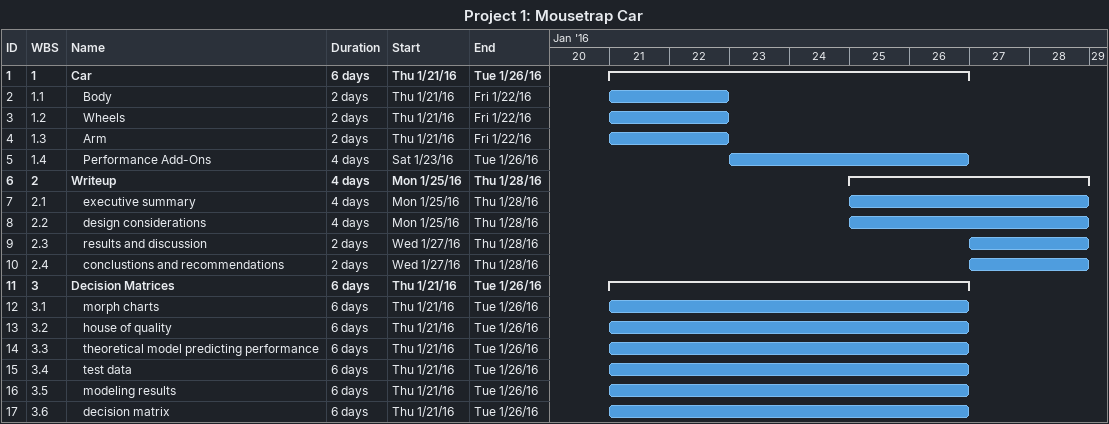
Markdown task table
Project 1: Mousetrap Car

| ID | WBS | Task | Duration | Start | Finish |
|---|---|---|---|---|---|
| 1 | 1 | **Car** | 6d | 2016-01-21 | 2016-01-26 |
| 2 | 1.1 | Body | 2d | 2016-01-21 | 2016-01-22 |
| 3 | 1.2 | Wheels | 2d | 2016-01-21 | 2016-01-22 |
| 4 | 1.3 | Arm | 2d | 2016-01-21 | 2016-01-22 |
| 5 | 1.4 | Performance Add-Ons | 4d | 2016-01-23 | 2016-01-26 |
| 6 | 2 | **Writeup** | 4d | 2016-01-25 | 2016-01-28 |
| 7 | 2.1 | executive summary | 4d | 2016-01-25 | 2016-01-28 |
| 8 | 2.2 | design considerations | 4d | 2016-01-25 | 2016-01-28 |
| 9 | 2.3 | results and discussion | 2d | 2016-01-27 | 2016-01-28 |
| 10 | 2.4 | conclustions and recommendations | 2d | 2016-01-27 | 2016-01-28 |
| 11 | 3 | **Decision Matrices** | 6d | 2016-01-21 | 2016-01-26 |
| 12 | 3.1 | morph charts | 6d | 2016-01-21 | 2016-01-26 |
| 13 | 3.2 | house of quality | 6d | 2016-01-21 | 2016-01-26 |
| 14 | 3.3 | theoretical model predicting performance | 6d | 2016-01-21 | 2016-01-26 |
| 15 | 3.4 | test data | 6d | 2016-01-21 | 2016-01-26 |
| 16 | 3.5 | modeling results | 6d | 2016-01-21 | 2016-01-26 |
| 17 | 3.6 | decision matrix | 6d | 2016-01-21 | 2016-01-26 |
